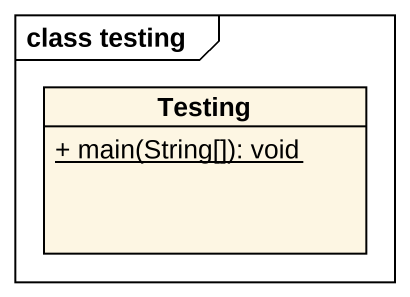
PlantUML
@startuml
mainframe class testing
hide circle
hide empty members
skinparam classAttributeIconSize 0
class Testing {
  {static} + main(String[]): void
}
@enduml
